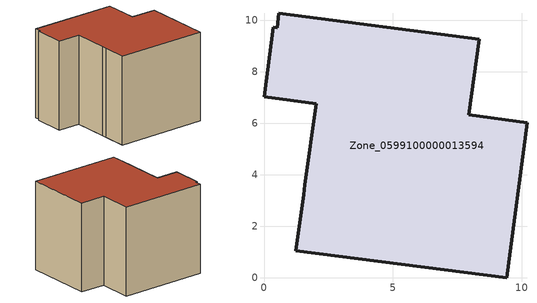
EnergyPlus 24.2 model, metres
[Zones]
Zone_0599100000013594
 floor ground (C_G): 1.54,3.23 1.59,3.61 2.02,6.77 0,7.03 0.35,9.73 0.52,9.72 0.58,10.29 8.36,9.27 7.95,6.34 10.21,6.02 9.42,0 1.24,1.06 z0
 wall outside (C_F): 9.42,0 10.21,6.02 7.95,6.34 8.36,9.27 0.58,10.29 0.52,9.72 0.35,9.73 0,7.03 2.02,6.77 1.59,3.61 1.54,3.23 1.24,1.06 9.42,0 z0:7.88
 roof outside (C_R): 0.58,10.29 0.52,9.72 0.35,9.73 0,7.03 2.02,6.77 1.59,3.61 1.54,3.23 1.24,1.06 9.42,0 10.21,6.02 7.95,6.34 8.36,9.27 z7.88
[BUILDING]
Pand.0599100000013594: North Axis=0; Terrain=City; Loads Convergence Tolerance Value=0.04; Temperature Convergence Tolerance Value=0.4; Solar Distribution=FullExterior; Maximum Number of Warmup Days=25; Minimum Number of Warmup Days=1
[Site:Location]
Rotterdam.The.Hague.AP_ZH_NLD Design_Conditions: Latitude=51.96; Longitude=4.45; Time Zone=1; Elevation=-4.5
[SITE:GROUNDTEMPERATURE:BUILDINGSURFACE]
18, 18, 18, 18, 18, 18, 18, 18, 18, 18, 18, 18
[MATERIAL] Thermal Absorptance=0.9; Solar Absorptance=0.7; Visible Absorptance=0.7
Name | Roughness | Thickness | Conductivity | Density | Specific Heat
G.TC.1946-1964 | MediumSmooth | 0.15 | 1 | 540 | 1210
F.TC.1946-1964 | Rough | 0.3 | 0.857143 | 1920 | 840
R.TC.1946-1964 | MediumRough | 0.2 | 0.235294 | 1500 | 1000
[CONSTRUCTION]
C_G: G.TC.1946-1964
C_F: F.TC.1946-1964
C_R: R.TC.1946-1964
[ZONE]
Zone_0599100000013594: Type=1; Multiplier=1; Ceiling Height=Autocalculate; Volume=Autocalculate; Floor Area=autocalculate; Part of Total Floor Area=Yes
[ZONEINFILTRATION:DESIGNFLOWRATE]
Infil_Zone_0599100000013594: Zone or ZoneList or Space or SpaceList=Zone_0599100000013594; Schedule=AlwaysOn; Design Flow Rate Calculation Method=Flow/Area; Flow Rate per Floor Area=0.003; Constant Term Coefficient=1; Temperature Term Coefficient=0; Velocity Term Coefficient=0; Velocity Squared Term Coefficient=0
[HVACTEMPLATE:ZONE:IDEALLOADSAIRSYSTEM]
Zone_0599100000013594: Maximum Heating Supply Air Temperature=50; Minimum Cooling Supply Air Temperature=13; Maximum Heating Supply Air Humidity Ratio=0.0156; Minimum Cooling Supply Air Humidity Ratio=0.0077; Heating Limit=NoLimit; Cooling Limit=NoLimit; Dehumidification Control Type=ConstantSensibleHeatRatio; Cooling Sensible Heat Ratio=0.7; Dehumidification Setpoint=60; Humidification Control Type=None; Humidification Setpoint=30; Outdoor Air Method=None; Outdoor Air Flow Rate per Person=0.00944; Outdoor Air Flow Rate per Zone Floor Area=0; Outdoor Air Flow Rate per Zone=0; Demand Controlled Ventilation Type=None; Outdoor Air Economizer Type=NoEconomizer; Heat Recovery Type=None; Sensible Heat Recovery Effectiveness=0.7; Latent Heat Recovery Effectiveness=0.65
[ZONECONTROL:THERMOSTAT]
ThermostatControl_Zone_0599100000013594: Zone or ZoneList=Zone_0599100000013594; Control Type Schedule=DualSetpointControlType; Control 1=Thermostat_Zone_0599100000013594; Temperature Difference Between Cutout And Setpoint=0
[THERMOSTATSETPOINT:DUALSETPOINT]
Thermostat_Zone_0599100000013594: Heating Setpoint Temperature Schedule=HeatingSetpoint_Zone_0599100000013594; Cooling Setpoint Temperature Schedule=CoolingSetpoint_Zone_0599100000013594
[SCHEDULE:COMPACT]
HeatingSetpoint_Zone_0599100000013594: Through: 12/31, For: AllDays, Until: 24:00, 21
CoolingSetpoint_Zone_0599100000013594: Through: 12/31, For: AllDays, Until: 24:00, 24
DualSetpointControlType: Through: 12/31, For: AllDays, Until: 24:00, 4
AlwaysOn: Through: 12/31, For: AllDays, Until: 24:00, 1
